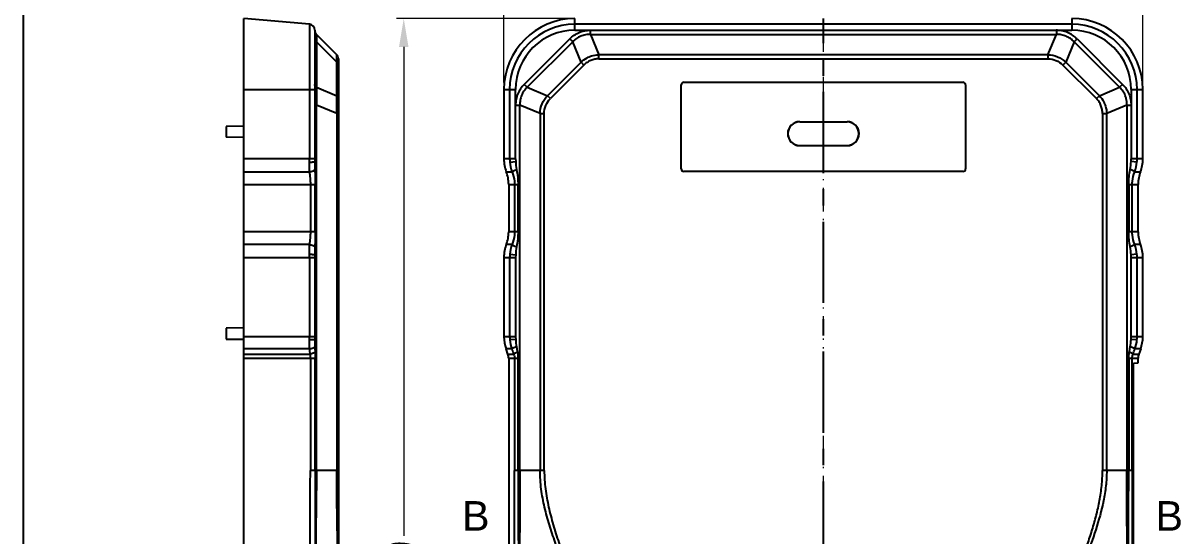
# Model space of a CAD drawing. Header units: millimetres. Extents: x 1667 to 2459, y 1639 to 1961.
# Drawn here: x 1667.2 to 1765.1, y 1852.8 to 1896.1 of the extents above; entities that cross this region are included whole.
import ezdxf
from ezdxf.enums import TextEntityAlignment as Align

# ---------------------------------------------------------------- set-up
doc = ezdxf.new("R2010")
doc.units = ezdxf.units.MM
doc.linetypes.add('CENTER', pattern=[50.8, 31.75, -6.35, 6.35, -6.35])
doc.linetypes.add('DIVIDE', pattern=[31.75, 12.7, -6.35, 0, -6.35, 0, -6.35])
doc.layers.add('dim', color=82, linetype='Continuous')
doc.layers.add('text-mold', color=3, linetype='Continuous')
doc.layers.add('hatch', color=56, linetype='Continuous', lineweight=9)
doc.styles.add('标准', font='arial.ttf', dxfattribs={"oblique": 5.000002})
doc.dimstyles.new('YanXiu', dxfattribs={"dimscale": 1.2, "dimtxt": 5, "dimasz": 2.5, "dimexe": 0.8, "dimexo": 0.3, "dimgap": 0.6, "dimtad": 0, "dimzin": 1, "dimdsep": 46, "dimtxsty": '标准', "dimcen": 0, "dimclrd": 3, "dimclre": 3, "dimclrt": 3, "dimazin": 0, "dimtfac": 1, "dimtmove": 0, "dimatfit": 3, "dimfxl": 1, "dimlwd": 9, "dimlwe": 9, "dimarcsym": 0})

# ---------------------------------------------------------------- blocks, each defined once
blk = doc.blocks.new('VSEE')
at = {"layer": 'text-mold', "color": 62}
blk.add_line((-214.4, -255.87), (-214.4, -1142.58), dxfattribs=at)
blk = doc.blocks.new('*D2')
at = {"layer": 'Defpoints', "color": 0, "linetype": 'Continuous', "transparency": 16777216}
for p in [(1699.406, 1896.529), (1713.887, 1896.529), (1713.887, 1797.433)]:
    blk.add_point(p, dxfattribs=at)
at = {"layer": 'dim', "color": 3, "linetype": 'Continuous', "lineweight": 9, "transparency": 16777216}
for p, q in [((1713.287, 1896.529), (1698.807, 1896.529)), ((1699.406, 1894.129), (1699.406, 1852.771)), ((1699.406, 1799.833), (1699.406, 1841.19)), ((1713.287, 1797.433), (1698.807, 1797.433))]:
    blk.add_line(p, q, dxfattribs=at)
at = {"layer": 'dim', "color": 3, "linetype": 'Continuous', "transparency": 16777216}
for points in [[(1699.006, 1894.129), (1699.806, 1894.129), (1699.406, 1896.529)], [(1699.006, 1799.833), (1699.806, 1799.833), (1699.406, 1797.433)]]:
    blk.add_solid(points, dxfattribs=at)
at = {"layer": 'dim', "color": 3, "linetype": 'Continuous', "transparency": 16777216, "insert": (1699.406, 1846.981), "char_height": 3, "attachment_point": 5, "rotation": 90, "style": '标准'}
blk.add_mtext('99.10', dxfattribs=at)
blk = doc.blocks.new('*D3')
at = {"layer": 'Defpoints', "color": 0, "linetype": 'Continuous', "transparency": 16777216}
for p in [(1761.934, 1908.402), (1707.881, 1890.523), (1761.934, 1890.523)]:
    blk.add_point(p, dxfattribs=at)
at = {"layer": 'dim', "color": 3, "linetype": 'Continuous', "lineweight": 9, "transparency": 16777216}
for p, q in [((1707.881, 1891.123), (1707.881, 1909.001)), ((1761.934, 1891.123), (1761.934, 1909.001)), ((1710.281, 1908.402), (1729.101, 1908.402)), ((1759.534, 1908.402), (1740.714, 1908.402))]:
    blk.add_line(p, q, dxfattribs=at)
at = {"layer": 'dim', "color": 3, "linetype": 'Continuous', "transparency": 16777216}
for points in [[(1710.281, 1908.802), (1710.281, 1908.002), (1707.881, 1908.402)], [(1759.534, 1908.802), (1759.534, 1908.002), (1761.934, 1908.402)]]:
    blk.add_solid(points, dxfattribs=at)
at = {"layer": 'dim', "color": 3, "linetype": 'Continuous', "transparency": 16777216, "insert": (1734.907, 1908.402), "char_height": 3, "attachment_point": 5, "style": '标准'}
blk.add_mtext('54.05', dxfattribs=at)

msp = doc.modelspace()

# ---------------------------------------------------------------- linework, layer by layer
at = {"color": 7, "linetype": 'Continuous'}
for p, q in [((1685.875, 1797.433), (1685.875, 1896.529)), ((1691.424, 1896.043), (1685.875, 1896.529)), ((1713.887, 1895.545), (1713.887, 1896.529)), ((1755.928, 1896.529), (1755.928, 1895.545)), ((1691.424, 1896.043), (1691.424, 1884.65)), ((1691.881, 1895.545), (1691.881, 1884.43)), ((1692.027, 1895.181), (1693.736, 1893.472)), ((1755.928, 1896.043), (1713.887, 1896.043)), ((1713.887, 1895.545), (1715.199, 1895.54)), ((1715.199, 1895.542), (1755.928, 1895.545)), ((1715.199, 1895.181), (1715.199, 1895.54)), ((1715.199, 1895.181), (1715.907, 1893.472)), ((1715.199, 1895.181), (1754.616, 1895.181)), ((1753.908, 1893.472), (1754.616, 1895.181)), ((1754.616, 1895.54), (1754.616, 1895.181)), ((1692.027, 1894.559), (1692.027, 1890.712)), ((1693.736, 1892.85), (1692.027, 1894.559)), ((1709.601, 1890.963), (1713.447, 1894.809)), ((1713.698, 1894.559), (1709.851, 1890.712)), ((1713.447, 1894.809), (1713.698, 1894.559)), ((1714.405, 1892.85), (1713.698, 1894.559)), ((1756.117, 1894.559), (1755.409, 1892.85)), ((1756.117, 1894.559), (1756.367, 1894.809)), ((1759.964, 1890.712), (1756.117, 1894.559)), ((1756.367, 1894.809), (1760.214, 1890.963)), ((1715.907, 1893.118), (1715.907, 1893.472)), ((1753.908, 1893.472), (1715.907, 1893.472)), ((1753.908, 1893.472), (1753.908, 1893.118)), ((1693.736, 1890.005), (1693.736, 1892.85)), ((1693.883, 1893.118), (1693.883, 1841.135)), ((1711.56, 1890.005), (1714.405, 1892.85)), ((1714.656, 1892.6), (1711.81, 1889.754)), ((1714.405, 1892.85), (1714.656, 1892.6)), ((1715.907, 1893.118), (1753.908, 1893.118)), ((1755.159, 1892.6), (1755.409, 1892.85)), ((1758.005, 1889.754), (1755.159, 1892.6)), ((1755.409, 1892.85), (1758.255, 1890.005)), ((1685.875, 1890.523), (1691.881, 1890.523)), ((1692.027, 1890.712), (1693.736, 1890.005)), ((1707.881, 1890.523), (1707.881, 1884.65)), ((1707.881, 1890.523), (1708.865, 1890.523)), ((1708.367, 1890.523), (1708.367, 1884.65)), ((1708.87, 1884.65), (1708.865, 1890.523)), ((1709.851, 1890.712), (1709.601, 1890.963)), ((1709.851, 1890.712), (1711.56, 1890.005)), ((1722.878, 1883.809), (1722.878, 1890.916)), ((1723.096, 1891.134), (1746.719, 1891.134)), ((1746.719, 1891.134), (1746.719, 1891.129)), ((1746.931, 1890.916), (1746.937, 1890.916)), ((1746.937, 1890.916), (1746.937, 1883.809)), ((1758.255, 1890.005), (1759.964, 1890.712)), ((1760.214, 1890.963), (1759.964, 1890.712)), ((1760.95, 1890.523), (1760.945, 1884.65)), ((1760.95, 1890.523), (1761.934, 1890.523)), ((1761.448, 1884.65), (1761.448, 1890.523)), ((1761.934, 1884.65), (1761.934, 1890.523)), ((1711.81, 1889.754), (1711.56, 1890.005)), ((1758.255, 1890.005), (1758.005, 1889.754)), ((1691.881, 1889.211), (1692.027, 1889.211)), ((1692.027, 1858.292), (1692.027, 1889.211)), ((1693.736, 1888.503), (1692.027, 1889.211)), ((1693.736, 1888.503), (1693.736, 1858.292)), ((1693.736, 1888.503), (1693.883, 1888.503)), ((1708.87, 1889.211), (1709.229, 1889.211)), ((1709.229, 1858.292), (1709.229, 1889.211)), ((1710.938, 1888.503), (1709.229, 1889.211)), ((1710.938, 1888.503), (1710.938, 1858.292)), ((1710.938, 1888.503), (1711.292, 1888.503)), ((1711.292, 1858.292), (1711.292, 1888.503)), ((1758.523, 1888.503), (1758.523, 1858.292)), ((1758.523, 1888.503), (1758.877, 1888.503)), ((1760.586, 1889.211), (1758.877, 1888.503)), ((1758.877, 1858.292), (1758.877, 1888.503)), ((1760.586, 1889.211), (1760.586, 1858.292)), ((1760.586, 1889.211), (1760.945, 1889.211)), ((1685.875, 1887.416), (1684.374, 1887.403)), ((1684.374, 1887.403), (1684.374, 1886.483)), ((1732.905, 1887.793), (1732.905, 1887.805)), ((1732.905, 1887.805), (1736.909, 1887.805)), ((1732.905, 1887.793), (1736.909, 1887.793)), ((1736.909, 1887.805), (1736.909, 1887.793)), ((1685.875, 1886.47), (1684.374, 1886.483)), ((1732.905, 1885.779), (1732.905, 1885.791)), ((1732.905, 1885.791), (1736.909, 1885.791)), ((1732.905, 1885.779), (1736.909, 1885.779)), ((1736.909, 1885.791), (1736.909, 1885.779)), ((1691.881, 1884.65), (1685.875, 1884.65)), ((1691.424, 1884.386), (1691.424, 1884.65)), ((1708.87, 1884.65), (1707.881, 1884.65)), ((1708.378, 1884.386), (1708.875, 1884.43)), ((1708.87, 1884.65), (1708.875, 1884.43)), ((1760.94, 1884.43), (1760.945, 1884.65)), ((1761.437, 1884.386), (1760.94, 1884.43)), ((1761.934, 1884.65), (1760.945, 1884.65)), ((1685.875, 1883.572), (1691.434, 1883.572)), ((1708.082, 1883.572), (1708.569, 1883.572)), ((1746.719, 1883.592), (1723.096, 1883.592)), ((1761.246, 1883.572), (1761.733, 1883.572)), ((1685.875, 1882.494), (1691.922, 1882.494)), ((1691.507, 1882.494), (1691.507, 1878.483)), ((1691.922, 1878.483), (1691.922, 1882.494)), ((1708.283, 1882.494), (1708.283, 1878.483)), ((1708.283, 1882.494), (1709.075, 1882.494)), ((1708.776, 1882.494), (1708.776, 1878.483)), ((1709.075, 1878.483), (1709.075, 1882.494)), ((1760.74, 1882.494), (1760.74, 1878.483)), ((1760.74, 1882.494), (1761.532, 1882.494)), ((1761.039, 1878.483), (1761.039, 1882.494)), ((1761.532, 1878.483), (1761.532, 1882.494)), ((1691.922, 1878.483), (1685.875, 1878.483)), ((1709.075, 1878.483), (1708.283, 1878.483)), ((1761.532, 1878.483), (1760.74, 1878.483)), ((1691.434, 1877.405), (1685.875, 1877.405)), ((1691.424, 1876.327), (1691.424, 1876.591)), ((1708.569, 1877.405), (1708.082, 1877.405)), ((1708.378, 1876.591), (1708.875, 1876.547)), ((1761.437, 1876.591), (1760.94, 1876.547)), ((1761.733, 1877.405), (1761.246, 1877.405)), ((1685.875, 1876.327), (1691.881, 1876.327)), ((1691.424, 1876.327), (1691.424, 1869.606)), ((1691.881, 1876.547), (1691.881, 1869.386)), ((1707.881, 1876.327), (1707.881, 1869.606)), ((1707.881, 1876.327), (1708.87, 1876.327)), ((1708.367, 1876.327), (1708.367, 1869.606)), ((1708.875, 1876.547), (1708.87, 1876.327)), ((1708.87, 1876.327), (1708.87, 1869.606)), ((1760.945, 1876.327), (1760.94, 1876.547)), ((1760.945, 1869.606), (1760.945, 1876.327)), ((1760.945, 1876.327), (1761.934, 1876.327)), ((1761.448, 1869.606), (1761.448, 1876.327)), ((1761.934, 1869.606), (1761.934, 1876.327)), ((1685.875, 1870.352), (1684.374, 1870.339)), ((1684.374, 1870.339), (1684.374, 1869.419)), ((1684.374, 1869.419), (1685.875, 1869.406)), ((1691.881, 1869.606), (1685.875, 1869.606)), ((1691.424, 1869.342), (1691.424, 1869.606)), ((1708.87, 1869.606), (1707.881, 1869.606)), ((1708.875, 1869.386), (1708.378, 1869.342)), ((1708.87, 1869.606), (1708.875, 1869.386)), ((1760.94, 1869.386), (1760.945, 1869.606)), ((1761.437, 1869.342), (1760.94, 1869.386)), ((1761.934, 1869.606), (1760.945, 1869.606)), ((1691.432, 1868.579), (1685.875, 1868.579)), ((1685.875, 1868.142), (1691.469, 1868.142)), ((1685.875, 1867.8), (1691.922, 1867.8)), ((1691.507, 1867.8), (1691.507, 1858.292)), ((1691.922, 1858.292), (1691.922, 1867.8)), ((1708.223, 1868.142), (1708.063, 1868.579)), ((1708.549, 1868.579), (1708.063, 1868.579)), ((1708.223, 1868.142), (1708.712, 1868.142)), ((1708.283, 1867.8), (1708.283, 1832.168)), ((1708.283, 1867.8), (1709.075, 1867.8)), ((1708.776, 1867.8), (1708.776, 1858.292)), ((1709.075, 1858.292), (1709.075, 1867.8)), ((1760.74, 1867.8), (1761.532, 1867.8)), ((1760.74, 1867.8), (1760.74, 1858.292)), ((1761.039, 1858.292), (1761.039, 1867.8)), ((1761.103, 1868.142), (1761.592, 1868.142)), ((1761.752, 1868.579), (1761.266, 1868.579)), ((1761.532, 1867.402), (1761.532, 1867.8)), ((1761.752, 1868.579), (1761.592, 1868.142)), ((1761.155, 1867.364), (1761.532, 1867.402)), ((1761.155, 1832.603), (1761.155, 1867.364)), ((1693.883, 1858.292), (1691.507, 1858.292)), ((1711.292, 1858.292), (1708.776, 1858.292)), ((1761.039, 1858.292), (1758.523, 1858.292))]:
    msp.add_line(p, q, dxfattribs=at)
at = {"color": 1, "linetype": 'CENTER', "ltscale": 0.21621}
msp.add_line((1734.907, 1795.589), (1734.907, 1896.529), dxfattribs=at)
at = {"color": 7, "linetype": 'Continuous'}
for centre, radius, start, end in [((1713.887, 1890.523), 6.006, 90, 180), ((1755.928, 1890.523), 6.006, 0, 90), ((1691.38, 1895.545), 0.5, 0, 85), ((1692.381, 1895.535), 0.5, 179.44396, 225), ((1713.887, 1890.523), 5.52, 90, 180), ((1713.887, 1890.523), 5.022, 90, 180), ((1755.928, 1890.523), 5.52, 0, 90), ((1755.928, 1890.523), 5.022, 0, 90), ((1693.382, 1893.118), 0.5, 0, 45), ((1723.096, 1890.916), 0.218, 90, 180), ((1746.719, 1890.916), 0.218, 0, 90), ((1732.905, 1886.792), 1.013, 90, 270), ((1732.905, 1886.792), 1.001, 90, 270), ((1736.909, 1886.792), 1.013, 270, 90), ((1736.909, 1886.792), 1.001, 270, 90), ((1711.364, 1884.65), 2.997, 180.00125, 185.05211), ((1758.451, 1884.65), 2.997, 354.94789, 359.99875), ((1711.337, 1884.648), 2.97, 185.05504, 201.23733), ((1723.096, 1883.809), 0.218, 180, 270), ((1746.719, 1883.809), 0.218, 270, 0), ((1758.478, 1884.648), 2.97, 338.76267, 354.94496), ((1711.364, 1876.327), 2.997, 174.94789, 179.99875), ((1711.337, 1876.329), 2.97, 158.76267, 174.94496), ((1758.478, 1876.329), 2.97, 5.05504, 21.23733), ((1758.451, 1876.327), 2.997, 0.00125, 5.05211), ((1704.918, 1869.091), 13.036, 181.50066, 183.42164), ((1711.364, 1869.606), 2.997, 180.00125, 185.05211), ((1711.338, 1869.604), 2.972, 185.05337, 200.17684), ((1862.666, 1897.183), 156.327, 190.47961, 190.64241), ((1607.149, 1897.183), 156.327, 349.35759, 349.52039), ((1758.476, 1869.604), 2.972, 339.82316, 354.94663), ((1758.451, 1869.606), 2.997, 354.94789, 359.99875), ((1698, 1868.923), 6.578, 183.00421, 186.82229), ((1793.25, 1899.913), 90.311, 200.30172, 200.59737), ((1676.565, 1899.913), 90.311, 339.40263, 339.69828)]:
    msp.add_arc(centre, radius, start, end, dxfattribs=at)
for centre, major_axis, start_param, end_param in [((1710.896, 1884.65), (3.014, 0), -3.141593, -2.774385), ((1758.919, 1884.65), (3.014, 0), -0.367208, 0), ((1705.269, 1882.494), (3.014, 0), 0, 0.367208), ((1764.546, 1882.494), (3.014, 0), 2.774385, 3.141593), ((1705.269, 1878.483), (3.014, 0), -0.367208, 0), ((1764.546, 1878.483), (3.014, 0), -3.141593, -2.774385), ((1710.896, 1876.327), (3.014, 0), 2.774385, 3.141593), ((1758.919, 1876.327), (3.014, 0), 0, 0.367208), ((1710.896, 1869.606), (-3.014, 0), 0, 0.349066), ((1758.919, 1869.606), (-3.014, 0), 2.792527, 3.141593), ((1707.278, 1867.8), (1.005, 0), 0, 0.349066), ((1762.537, 1867.8), (1.005, 0), 2.792527, 3.141593)]:
    msp.add_ellipse(centre, major_axis=major_axis, ratio=0.996195, start_param=start_param, end_param=end_param, dxfattribs=at)
for points, knots in [([(1692.027, 1895.181), (1692.027, 1895.182), (1692.023, 1895.183), (1692.021, 1895.175), (1692.019, 1895.166), (1692.017, 1895.151), (1692.015, 1895.13), (1692.014, 1895.104), (1692.014, 1895.072), (1692.014, 1895.018), (1692.015, 1894.939), (1692.018, 1894.78), (1692.023, 1894.651), (1692.027, 1894.559)], [0, 0, 0, 0, 0.005251, 0.013538, 0.029489, 0.053846, 0.08692, 0.128917, 0.179819, 0.239453, 0.384179, 0.561462, 1, 1, 1, 1]), ([(1713.447, 1894.809), (1713.562, 1894.924), (1713.813, 1895.133), (1714.1, 1895.288), (1714.25, 1895.35)], [0, 0, 0, 0, 0.500035, 1, 1, 1, 1]), ([(1715.199, 1895.181), (1715.06, 1895.186), (1714.779, 1895.168), (1714.374, 1895.051), (1714.004, 1894.847), (1713.793, 1894.661), (1713.698, 1894.559)], [0, 0, 0, 0, 0.249922, 0.5, 0.750078, 1, 1, 1, 1]), ([(1714.25, 1895.35), (1714.399, 1895.412), (1714.713, 1895.504), (1715.037, 1895.536), (1715.199, 1895.54)], [0, 0, 0, 0, 0.499873, 1, 1, 1, 1]), ([(1756.367, 1894.809), (1756.252, 1894.924), (1756, 1895.135), (1755.566, 1895.368), (1755.094, 1895.507), (1754.768, 1895.538), (1754.605, 1895.541)], [0, 0, 0, 0, 0.249978, 0.499995, 0.750037, 1, 1, 1, 1]), ([(1756.117, 1894.559), (1756.022, 1894.661), (1755.811, 1894.847), (1755.441, 1895.051), (1755.036, 1895.168), (1754.755, 1895.186), (1754.616, 1895.181)], [0, 0, 0, 0, 0.249922, 0.5, 0.750078, 1, 1, 1, 1]), ([(1691.881, 1894.809), (1691.881, 1894.763), (1691.911, 1894.662), (1691.984, 1894.59), (1692.027, 1894.559)], [0, 0, 0, 0, 0.47106, 1, 1, 1, 1]), ([(1693.75, 1893.3), (1693.75, 1893.324), (1693.749, 1893.364), (1693.748, 1893.417), (1693.743, 1893.45), (1693.74, 1893.468), (1693.736, 1893.472)], [0, 0, 0, 0, 0.406204, 0.707389, 0.90374, 1, 1, 1, 1]), ([(1693.736, 1892.85), (1693.738, 1892.896), (1693.745, 1893.045), (1693.75, 1893.195), (1693.75, 1893.3)], [0, 0, 0, 0, 0.301004, 1, 1, 1, 1]), ([(1714.405, 1892.85), (1714.557, 1892.992), (1714.784, 1893.156), (1715.035, 1893.274), (1715.099, 1893.3)], [0, 0, 0, 0, 0.749475, 1, 1, 1, 1]), ([(1715.099, 1893.3), (1715.163, 1893.327), (1715.423, 1893.421), (1715.7, 1893.466), (1715.907, 1893.472)], [0, 0, 0, 0, 0.250525, 1, 1, 1, 1]), ([(1693.736, 1892.85), (1693.779, 1892.82), (1693.852, 1892.748), (1693.883, 1892.647), (1693.883, 1892.6)], [0, 0, 0, 0, 0.528915, 1, 1, 1, 1]), ([(1715.229, 1892.986), (1715.122, 1892.942), (1714.917, 1892.831), (1714.738, 1892.682), (1714.656, 1892.6)], [0, 0, 0, 0, 0.499965, 1, 1, 1, 1]), ([(1715.907, 1893.118), (1715.791, 1893.118), (1715.559, 1893.097), (1715.336, 1893.031), (1715.229, 1892.986)], [0, 0, 0, 0, 0.500035, 1, 1, 1, 1]), ([(1692.027, 1890.712), (1691.984, 1890.743), (1691.911, 1890.815), (1691.881, 1890.916), (1691.881, 1890.963)], [0, 0, 0, 0, 0.528915, 1, 1, 1, 1]), ([(1692.027, 1890.712), (1692.017, 1890.485), (1692.01, 1889.984), (1692.019, 1889.484), (1692.027, 1889.211)], [0, 0, 0, 0, 0.454194, 1, 1, 1, 1]), ([(1709.601, 1890.963), (1709.486, 1890.847), (1709.275, 1890.595), (1709.042, 1890.161), (1708.903, 1889.689), (1708.872, 1889.363), (1708.869, 1889.2)], [0, 0, 0, 0, 0.249978, 0.499995, 0.750037, 1, 1, 1, 1]), ([(1709.851, 1890.712), (1709.749, 1890.617), (1709.563, 1890.406), (1709.359, 1890.036), (1709.242, 1889.631), (1709.224, 1889.35), (1709.229, 1889.211)], [0, 0, 0, 0, 0.249922, 0.5, 0.750078, 1, 1, 1, 1]), ([(1760.586, 1889.211), (1760.591, 1889.35), (1760.572, 1889.631), (1760.456, 1890.036), (1760.252, 1890.406), (1760.066, 1890.617), (1759.964, 1890.712)], [0, 0, 0, 0, 0.249922, 0.5, 0.750078, 1, 1, 1, 1]), ([(1760.214, 1890.963), (1760.329, 1890.848), (1760.538, 1890.597), (1760.693, 1890.31), (1760.755, 1890.16)], [0, 0, 0, 0, 0.500035, 1, 1, 1, 1]), ([(1693.736, 1888.503), (1693.74, 1888.64), (1693.753, 1889.141), (1693.752, 1889.642), (1693.736, 1890.005)], [0, 0, 0, 0, 0.274309, 1, 1, 1, 1]), ([(1693.883, 1889.754), (1693.883, 1889.801), (1693.852, 1889.902), (1693.779, 1889.974), (1693.736, 1890.005)], [0, 0, 0, 0, 0.47106, 1, 1, 1, 1]), ([(1758.391, 1889.181), (1758.347, 1889.288), (1758.236, 1889.494), (1758.087, 1889.672), (1758.005, 1889.754)], [0, 0, 0, 0, 0.499965, 1, 1, 1, 1]), ([(1758.255, 1890.005), (1758.397, 1889.853), (1758.561, 1889.626), (1758.679, 1889.375), (1758.705, 1889.311)], [0, 0, 0, 0, 0.749475, 1, 1, 1, 1]), ([(1758.705, 1889.311), (1758.732, 1889.247), (1758.825, 1888.987), (1758.871, 1888.71), (1758.877, 1888.503)], [0, 0, 0, 0, 0.250525, 1, 1, 1, 1]), ([(1760.755, 1890.16), (1760.817, 1890.011), (1760.909, 1889.697), (1760.941, 1889.373), (1760.945, 1889.211)], [0, 0, 0, 0, 0.499873, 1, 1, 1, 1]), ([(1758.523, 1888.503), (1758.523, 1888.619), (1758.502, 1888.851), (1758.436, 1889.074), (1758.391, 1889.181)], [0, 0, 0, 0, 0.500035, 1, 1, 1, 1]), ([(1691.424, 1884.386), (1691.483, 1884.386), (1691.569, 1884.388), (1691.677, 1884.394), (1691.745, 1884.399), (1691.8, 1884.405), (1691.843, 1884.413), (1691.866, 1884.418), (1691.881, 1884.426), (1691.881, 1884.43)], [0, 0, 0, 0, 0.384194, 0.555132, 0.703935, 0.825783, 0.916855, 0.974411, 1, 1, 1, 1]), ([(1691.881, 1884.43), (1691.881, 1884.373), (1691.881, 1884.147), (1691.882, 1883.921), (1691.887, 1883.751)], [0, 0, 0, 0, 0.251451, 1, 1, 1, 1]), ([(1691.434, 1883.572), (1691.431, 1883.638), (1691.422, 1883.909), (1691.424, 1884.18), (1691.424, 1884.386)], [0, 0, 0, 0, 0.243128, 1, 1, 1, 1]), ([(1691.434, 1883.572), (1691.536, 1883.58), (1691.678, 1883.606), (1691.828, 1883.679), (1691.877, 1883.727), (1691.887, 1883.751)], [0, 0, 0, 0, 0.612702, 0.840962, 1, 1, 1, 1]), ([(1691.434, 1883.572), (1691.442, 1883.485), (1691.458, 1883.309), (1691.483, 1883.041), (1691.503, 1882.769), (1691.507, 1882.586), (1691.507, 1882.494)], [0, 0, 0, 0, 0.242243, 0.491079, 0.744363, 1, 1, 1, 1]), ([(1691.887, 1883.751), (1691.894, 1883.543), (1691.913, 1883.124), (1691.922, 1882.704), (1691.922, 1882.494)], [0, 0, 0, 0, 0.497705, 1, 1, 1, 1]), ([(1708.569, 1883.572), (1708.571, 1883.576), (1708.583, 1883.584), (1708.607, 1883.598), (1708.643, 1883.616), (1708.71, 1883.648), (1708.815, 1883.694), (1708.905, 1883.732), (1708.954, 1883.751)], [0, 0, 0, 0, 0.034267, 0.099361, 0.194194, 0.316133, 0.627804, 1, 1, 1, 1]), ([(1708.569, 1883.572), (1708.669, 1883.316), (1708.758, 1882.953), (1708.776, 1882.586), (1708.776, 1882.494)], [0, 0, 0, 0, 0.748922, 1, 1, 1, 1]), ([(1761.246, 1883.572), (1761.244, 1883.576), (1761.231, 1883.584), (1761.208, 1883.598), (1761.172, 1883.616), (1761.104, 1883.648), (1760.999, 1883.694), (1760.91, 1883.732), (1760.86, 1883.751)], [0, 0, 0, 0, 0.034267, 0.099361, 0.194194, 0.316133, 0.627804, 1, 1, 1, 1]), ([(1761.039, 1882.494), (1761.039, 1882.586), (1761.057, 1882.953), (1761.145, 1883.316), (1761.246, 1883.572)], [0, 0, 0, 0, 0.251078, 1, 1, 1, 1]), ([(1691.507, 1878.483), (1691.507, 1878.391), (1691.503, 1878.208), (1691.483, 1877.935), (1691.458, 1877.668), (1691.442, 1877.492), (1691.434, 1877.405)], [0, 0, 0, 0, 0.255637, 0.508921, 0.757757, 1, 1, 1, 1]), ([(1691.922, 1878.483), (1691.922, 1878.272), (1691.913, 1877.853), (1691.894, 1877.434), (1691.887, 1877.225)], [0, 0, 0, 0, 0.502295, 1, 1, 1, 1]), ([(1708.776, 1878.483), (1708.776, 1878.391), (1708.758, 1878.024), (1708.669, 1877.661), (1708.569, 1877.405)], [0, 0, 0, 0, 0.251078, 1, 1, 1, 1]), ([(1761.246, 1877.405), (1761.145, 1877.661), (1761.057, 1878.024), (1761.039, 1878.391), (1761.039, 1878.483)], [0, 0, 0, 0, 0.748922, 1, 1, 1, 1]), ([(1691.424, 1876.591), (1691.424, 1876.66), (1691.423, 1876.932), (1691.424, 1877.203), (1691.434, 1877.405)], [0, 0, 0, 0, 0.255588, 1, 1, 1, 1]), ([(1691.424, 1876.591), (1691.483, 1876.59), (1691.569, 1876.588), (1691.677, 1876.583), (1691.745, 1876.577), (1691.8, 1876.571), (1691.843, 1876.564), (1691.866, 1876.558), (1691.881, 1876.551), (1691.881, 1876.547)], [0, 0, 0, 0, 0.384194, 0.555132, 0.703935, 0.825783, 0.916855, 0.974411, 1, 1, 1, 1]), ([(1691.434, 1877.405), (1691.536, 1877.396), (1691.678, 1877.37), (1691.828, 1877.298), (1691.877, 1877.25), (1691.887, 1877.225)], [0, 0, 0, 0, 0.612702, 0.840962, 1, 1, 1, 1]), ([(1691.887, 1877.225), (1691.885, 1877.169), (1691.881, 1876.943), (1691.881, 1876.717), (1691.881, 1876.547)], [0, 0, 0, 0, 0.248151, 1, 1, 1, 1]), ([(1708.569, 1877.405), (1708.571, 1877.401), (1708.583, 1877.393), (1708.607, 1877.379), (1708.643, 1877.361), (1708.71, 1877.328), (1708.815, 1877.282), (1708.905, 1877.245), (1708.954, 1877.225)], [0, 0, 0, 0, 0.034267, 0.099361, 0.194194, 0.316133, 0.627804, 1, 1, 1, 1]), ([(1761.246, 1877.405), (1761.244, 1877.401), (1761.231, 1877.393), (1761.208, 1877.379), (1761.172, 1877.361), (1761.104, 1877.328), (1760.999, 1877.282), (1760.91, 1877.245), (1760.86, 1877.225)], [0, 0, 0, 0, 0.034267, 0.099361, 0.194194, 0.316133, 0.627804, 1, 1, 1, 1]), ([(1691.432, 1868.579), (1691.429, 1868.641), (1691.422, 1868.895), (1691.424, 1869.15), (1691.424, 1869.342)], [0, 0, 0, 0, 0.243864, 1, 1, 1, 1]), ([(1691.881, 1869.386), (1691.881, 1869.382), (1691.866, 1869.374), (1691.843, 1869.369), (1691.8, 1869.361), (1691.745, 1869.355), (1691.677, 1869.35), (1691.569, 1869.344), (1691.483, 1869.342), (1691.424, 1869.342)], [0, 0, 0, 0, 0.025568, 0.083079, 0.174059, 0.295831, 0.444645, 0.615667, 1, 1, 1, 1]), ([(1691.886, 1868.75), (1691.877, 1868.726), (1691.828, 1868.679), (1691.677, 1868.611), (1691.534, 1868.586), (1691.432, 1868.579)], [0, 0, 0, 0, 0.154039, 0.380811, 1, 1, 1, 1]), ([(1691.881, 1869.386), (1691.881, 1869.333), (1691.881, 1869.121), (1691.882, 1868.909), (1691.886, 1868.75)], [0, 0, 0, 0, 0.251298, 1, 1, 1, 1]), ([(1708.946, 1868.75), (1708.896, 1868.731), (1708.804, 1868.695), (1708.696, 1868.651), (1708.626, 1868.62), (1708.589, 1868.603), (1708.565, 1868.59), (1708.552, 1868.582), (1708.549, 1868.579)], [0, 0, 0, 0, 0.371652, 0.68369, 0.805957, 0.901041, 0.96615, 1, 1, 1, 1]), ([(1761.266, 1868.579), (1761.263, 1868.582), (1761.25, 1868.59), (1761.226, 1868.603), (1761.188, 1868.62), (1761.119, 1868.651), (1761.011, 1868.695), (1760.919, 1868.731), (1760.869, 1868.75)], [0, 0, 0, 0, 0.033834, 0.098912, 0.193934, 0.316152, 0.628257, 1, 1, 1, 1]), ([(1691.905, 1868.313), (1691.888, 1868.291), (1691.835, 1868.251), (1691.691, 1868.183), (1691.562, 1868.155), (1691.469, 1868.142)], [0, 0, 0, 0, 0.175036, 0.409614, 1, 1, 1, 1]), ([(1691.469, 1868.142), (1691.475, 1868.115), (1691.495, 1868.002), (1691.507, 1867.887), (1691.507, 1867.8)], [0, 0, 0, 0, 0.243012, 1, 1, 1, 1]), ([(1691.905, 1868.313), (1691.907, 1868.271), (1691.917, 1868.1), (1691.922, 1867.928), (1691.922, 1867.8)], [0, 0, 0, 0, 0.248139, 1, 1, 1, 1]), ([(1709.028, 1868.313), (1708.986, 1868.296), (1708.911, 1868.263), (1708.824, 1868.221), (1708.769, 1868.19), (1708.741, 1868.172), (1708.722, 1868.157), (1708.713, 1868.147), (1708.712, 1868.142)], [0, 0, 0, 0, 0.373717, 0.680674, 0.800207, 0.893836, 0.960269, 1, 1, 1, 1]), ([(1708.712, 1868.142), (1708.722, 1868.115), (1708.759, 1868.004), (1708.776, 1867.887), (1708.776, 1867.8)], [0, 0, 0, 0, 0.248599, 1, 1, 1, 1]), ([(1761.103, 1868.142), (1761.102, 1868.147), (1761.093, 1868.157), (1761.074, 1868.172), (1761.046, 1868.19), (1760.991, 1868.221), (1760.904, 1868.263), (1760.829, 1868.296), (1760.787, 1868.313)], [0, 0, 0, 0, 0.03971, 0.106096, 0.199686, 0.319177, 0.626208, 1, 1, 1, 1]), ([(1761.039, 1867.8), (1761.039, 1867.829), (1761.044, 1867.945), (1761.072, 1868.061), (1761.103, 1868.142)], [0, 0, 0, 0, 0.252191, 1, 1, 1, 1]), ([(1691.475, 1832.168), (1691.466, 1834.345), (1691.46, 1837.61), (1691.46, 1841.964), (1691.46, 1845.23), (1691.467, 1848.495), (1691.489, 1852.849), (1691.504, 1856.115), (1691.504, 1858.292)], [0, 0, 0, 0, 0.249996, 0.374998, 0.500001, 0.624995, 0.749991, 1, 1, 1, 1]), ([(1691.923, 1858.292), (1691.923, 1856.251), (1691.914, 1852.172), (1691.902, 1847.072), (1691.901, 1842.994), (1691.901, 1838.915), (1691.903, 1835.856), (1691.906, 1833.816)], [0, 0, 0, 0, 0.250113, 0.500042, 0.62503, 0.75003, 1, 1, 1, 1]), ([(1692.027, 1858.292), (1692.018, 1857.272), (1691.999, 1855.232), (1691.964, 1852.683), (1691.94, 1850.643), (1691.924, 1848.604), (1691.915, 1846.054), (1691.912, 1842.994), (1691.912, 1839.935), (1691.92, 1836.875), (1691.931, 1834.836), (1691.937, 1833.816)], [0, 0, 0, 0, 0.125, 0.25, 0.312499, 0.374998, 0.499998, 0.624999, 0.75, 0.875, 1, 1, 1, 1]), ([(1693.846, 1846.376), (1693.84, 1848.325), (1693.814, 1852.297), (1693.734, 1856.269), (1693.734, 1858.292)], [0, 0, 0, 0, 0.490682, 1, 1, 1, 1]), ([(1708.773, 1832.168), (1708.772, 1836.522), (1708.77, 1845.23), (1708.776, 1853.938), (1708.776, 1858.292)], [0, 0, 0, 0, 0.500002, 1, 1, 1, 1]), ([(1709.077, 1858.292), (1709.077, 1856.251), (1709.094, 1853.191), (1709.12, 1849.112), (1709.133, 1846.053), (1709.134, 1842.994), (1709.135, 1838.915), (1709.129, 1835.856), (1709.12, 1833.816)], [0, 0, 0, 0, 0.250114, 0.375083, 0.500044, 0.625031, 0.75003, 1, 1, 1, 1]), ([(1709.229, 1858.292), (1709.219, 1857.272), (1709.223, 1855.742), (1709.219, 1853.703), (1709.206, 1851.918), (1709.19, 1849.878), (1709.173, 1846.819), (1709.162, 1842.994), (1709.169, 1838.405), (1709.189, 1835.345), (1709.194, 1833.816)], [0, 0, 0, 0, 0.124997, 0.187494, 0.24999, 0.343737, 0.437488, 0.624993, 0.812497, 1, 1, 1, 1]), ([(1714.01, 1846.376), (1713.83, 1847.376), (1713.41, 1848.85), (1712.736, 1850.774), (1712.215, 1852.224), (1711.721, 1853.689), (1711.302, 1855.185), (1711.01, 1856.721), (1710.935, 1857.767), (1710.935, 1858.292)], [0, 0, 0, 0, 0.24671, 0.370774, 0.495444, 0.620738, 0.746366, 0.872408, 1, 1, 1, 1]), ([(1711.296, 1858.292), (1711.296, 1857.772), (1711.367, 1856.734), (1711.643, 1855.2), (1712.04, 1853.692), (1712.67, 1851.706), (1713.536, 1849.248), (1714.071, 1847.223), (1714.234, 1846.192)], [0, 0, 0, 0, 0.124808, 0.249104, 0.37382, 0.498973, 0.749444, 1, 1, 1, 1]), ([(1756.077, 1848.398), (1756.195, 1848.808), (1756.44, 1849.625), (1756.844, 1850.839), (1757.256, 1852.05), (1757.652, 1853.267), (1758.004, 1854.497), (1758.287, 1855.746), (1758.481, 1857.012), (1758.522, 1857.865), (1758.523, 1858.292)], [0, 0, 0, 0, 0.125005, 0.250006, 0.37501, 0.500015, 0.625015, 0.750017, 0.875012, 1, 1, 1, 1]), ([(1758.876, 1858.292), (1758.876, 1857.856), (1758.826, 1856.994), (1758.555, 1855.308), (1757.976, 1853.277), (1757.125, 1850.917), (1756.574, 1849.343), (1756.335, 1848.548)], [0, 0, 0, 0, 0.129127, 0.25575, 0.505758, 0.753876, 1, 1, 1, 1]), ([(1760.621, 1850.136), (1760.613, 1850.816), (1760.603, 1852.175), (1760.589, 1854.214), (1760.585, 1856.253), (1760.588, 1857.612), (1760.586, 1858.292)], [0, 0, 0, 0, 0.250001, 0.499994, 0.749988, 1, 1, 1, 1]), ([(1760.698, 1850.135), (1760.705, 1851.495), (1760.723, 1854.214), (1760.74, 1856.932), (1760.741, 1858.292)], [0, 0, 0, 0, 0.5, 1, 1, 1, 1]), ([(1761.039, 1858.292), (1761.039, 1853.938), (1761.045, 1845.23), (1761.043, 1836.522), (1761.042, 1832.168)], [0, 0, 0, 0, 0.499998, 1, 1, 1, 1])]:
    msp.add_open_spline(points, degree=3, knots=knots, dxfattribs=at)
for points in [[(1753.908, 1893.472), (1754.183, 1893.464), (1754.736, 1893.349), (1755.209, 1893.039), (1755.409, 1892.85)], [(1753.908, 1893.118), (1754.138, 1893.118), (1754.605, 1893.033), (1754.996, 1892.763), (1755.159, 1892.6)], [(1710.938, 1888.503), (1710.946, 1888.778), (1711.061, 1889.331), (1711.371, 1889.804), (1711.56, 1890.005)], [(1711.292, 1888.503), (1711.292, 1888.733), (1711.377, 1889.2), (1711.647, 1889.591), (1711.81, 1889.754)], [(1708.875, 1884.43), (1708.885, 1884.202), (1708.911, 1883.975), (1708.954, 1883.751)], [(1760.86, 1883.751), (1760.904, 1883.975), (1760.93, 1884.202), (1760.94, 1884.43)], [(1708.954, 1883.751), (1709.036, 1883.338), (1709.074, 1882.915), (1709.075, 1882.494)], [(1760.74, 1882.494), (1760.741, 1882.915), (1760.779, 1883.338), (1760.86, 1883.751)], [(1709.075, 1878.483), (1709.074, 1878.062), (1709.036, 1877.639), (1708.954, 1877.225)], [(1760.86, 1877.225), (1760.779, 1877.639), (1760.741, 1878.062), (1760.74, 1878.483)], [(1708.954, 1877.225), (1708.911, 1877.002), (1708.885, 1876.774), (1708.875, 1876.547)], [(1760.94, 1876.547), (1760.93, 1876.774), (1760.904, 1877.002), (1760.86, 1877.225)], [(1708.875, 1869.386), (1708.884, 1869.173), (1708.908, 1868.96), (1708.946, 1868.75)], [(1760.869, 1868.75), (1760.907, 1868.96), (1760.93, 1869.173), (1760.94, 1869.386)], [(1709.028, 1868.313), (1709.06, 1868.144), (1709.075, 1867.972), (1709.075, 1867.8)], [(1760.74, 1867.8), (1760.74, 1867.972), (1760.755, 1868.144), (1760.787, 1868.313)]]:
    msp.add_open_spline(points, degree=3, dxfattribs=at)
at = {"layer": 'hatch', "color": 2, "linetype": 'DIVIDE', "ltscale": 0.1}
msp.add_line((1734.907, 1792.463), (1734.907, 1900.95), dxfattribs=at)

# ---------------------------------------------------------------- block references
at = {"layer": 'dim', "linetype": 'Continuous', "xscale": 0.3626726400000002, "yscale": 0.3626726400000002, "zscale": 0.3626726400000002}
msp.add_blockref('VSEE', (1744.963, 2053.558), dxfattribs=at)

# ---------------------------------------------------------------- texts
at = {"layer": 'hatch', "color": 6, "linetype": 'Continuous', "style": '标准'}
for p in [(1705.5, 1854.456), (1764.169, 1854.456)]:
    msp.add_text('B', height=2.5, dxfattribs=at).set_placement(p, align=Align.MIDDLE)

# ---------------------------------------------------------------- dimensions: what is measured, and where the dimension line sits
at = {"layer": 'dim', "linetype": 'Continuous'}
dim = msp.add_linear_dim(base=(1761.934, 1908.402), p1=(1707.881, 1890.523), p2=(1761.934, 1890.523), dimstyle='YanXiu', override={"dimtxt": 2.5, "dimasz": 2, "dimexe": 0.49975, "dimexo": 0.49975, "dimgap": 0.49975}, dxfattribs=at)
dim.commit()
dim.dimension.update_dxf_attribs({"geometry": '*D3', "text_midpoint": (1734.907, 1908.402)})
dim = msp.add_linear_dim(base=(1699.406, 1896.529), p1=(1713.887, 1797.433), p2=(1713.887, 1896.529), angle=90, dimstyle='YanXiu', override={"dimtxt": 2.5, "dimasz": 2, "dimexe": 0.49975, "dimexo": 0.49975, "dimgap": 0.49975}, dxfattribs=at)
dim.commit()
dim.dimension.update_dxf_attribs({"geometry": '*D2', "text_midpoint": (1699.406, 1846.981)})

doc.saveas('drawing.dxf')
